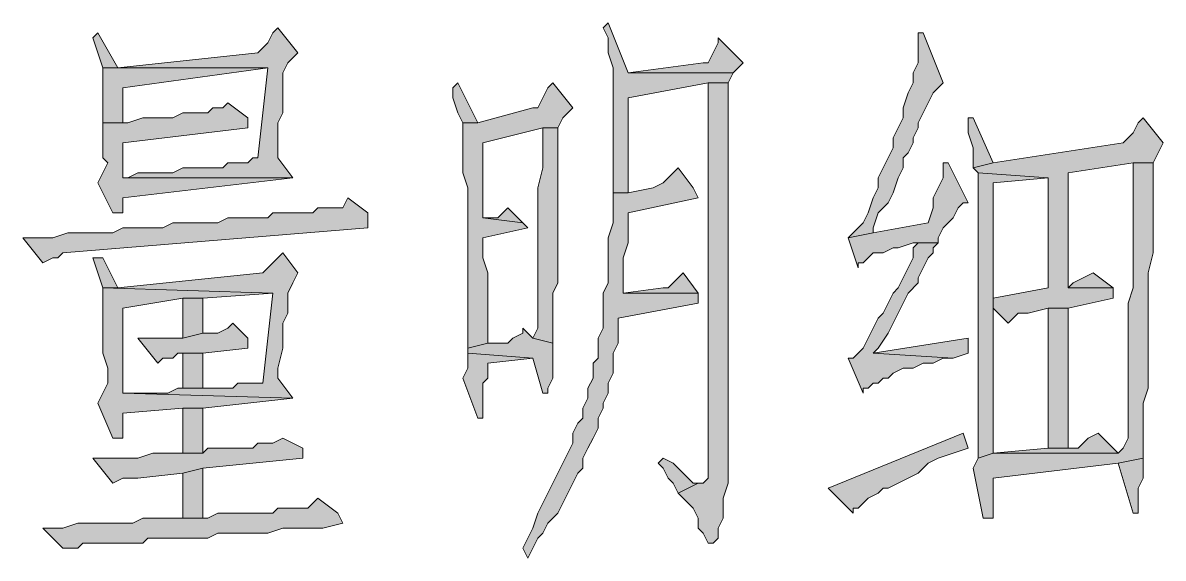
# Model space of a CAD drawing. Header units: millimetres. Extents: x 24 to 410, y 10 to 282.
# Drawn here: x 303.28 to 312.93, y 175.64 to 180.17 of the extents above; entities that cross this region are included whole.
import ezdxf

# ---------------------------------------------------------------- set-up
doc = ezdxf.new("R2010")
doc.units = ezdxf.units.MM

msp = doc.modelspace()

# ---------------------------------------------------------------- hatches: boundary and pattern name
h = msp.add_hatch(color=7)
h.dxf.hatch_style = 2
h.paths.add_polyline_path([(305.435, 180.128333), (305.392667, 180.086), (305.350333, 180.001333), (305.308, 179.959), (305.265667, 179.916667), (304.080333, 179.789667), (303.953333, 179.789667), (305.350333, 179.789667), (305.265667, 179.027667), (305.223333, 179.027667), (305.181, 178.985333), (305.011667, 178.985333), (304.969333, 178.943), (304.630667, 178.943), (304.546, 178.900667), (304.249667, 178.900667), (304.165, 178.858333), (304.122667, 178.858333), (305.562, 178.858333), (305.435, 179.027667), (305.435, 179.324), (305.477333, 179.408667), (305.477333, 179.747333), (305.519667, 179.832), (305.604333, 179.916667)])
h = msp.add_hatch(color=7)
h.dxf.hatch_style = 2
h.paths.add_polyline_path([(308.229, 180.170667), (308.186667, 180.128333), (308.229, 180.043667), (308.229, 179.916667), (308.271333, 179.789667), (308.271333, 178.731333), (308.398333, 178.731333), (308.398333, 179.535667), (309.075667, 179.662667), (309.245, 179.662667), (309.287333, 179.747333), (308.398333, 179.747333)])
h = msp.add_hatch(color=7)
h.dxf.hatch_style = 2
h.paths.add_polyline_path([(303.911, 180.086), (303.868667, 180.043667), (303.911, 179.916667), (303.953333, 179.789667), (304.080333, 179.789667)])
h = msp.add_hatch(color=7)
h.dxf.hatch_style = 2
h.paths.add_polyline_path([(309.160333, 180.043667), (309.160333, 180.001333), (309.118, 179.916667), (309.075667, 179.832), (309.033333, 179.832), (308.398333, 179.747333), (309.287333, 179.747333), (309.372, 179.832)])
h = msp.add_hatch(color=7)
h.dxf.hatch_style = 2
h.paths.add_polyline_path([(310.896, 180.086), (310.853667, 180.086), (310.853667, 180.001333), (310.853667, 179.832), (310.811333, 179.747333), (310.811333, 179.662667), (310.769, 179.578), (310.726667, 179.451), (310.726667, 179.366333), (310.684333, 179.281667), (310.642, 179.197), (310.642, 179.112333), (310.599667, 179.027667), (310.557333, 178.943), (310.515, 178.858333), (310.515, 178.773667), (310.472667, 178.689), (310.430333, 178.562), (310.388, 178.477333), (310.345667, 178.435), (310.303333, 178.392667), (310.261, 178.350333), (310.472667, 178.392667), (310.472667, 178.435), (310.515, 178.562), (310.599667, 178.646667), (310.642, 178.731333), (310.684333, 178.858333), (310.726667, 178.943), (310.726667, 179.027667), (310.769, 179.07), (310.811333, 179.154667), (310.811333, 179.197), (310.853667, 179.281667), (310.853667, 179.324), (310.896, 179.408667), (310.938333, 179.493333), (310.980667, 179.578), (311.023, 179.620333), (311.065333, 179.662667)])
h = msp.add_hatch(color=7)
h.dxf.hatch_style = 2
h.paths.add_polyline_path([(303.953333, 179.789667), (303.953333, 179.324), (304.122667, 179.324), (304.122667, 179.620333), (305.350333, 179.789667)])
h = msp.add_hatch(color=7)
h.dxf.hatch_style = 2
h.paths.add_polyline_path([(306.959, 179.662667), (306.916667, 179.620333), (306.916667, 179.535667), (306.959, 179.408667), (307.001333, 179.324), (307.128333, 179.324)])
h = msp.add_hatch(color=7)
h.dxf.hatch_style = 2
h.paths.add_polyline_path([(307.763333, 179.662667), (307.721, 179.620333), (307.678667, 179.535667), (307.636333, 179.451), (307.594, 179.451), (307.128333, 179.324), (307.001333, 179.324), (307.001333, 179.239333), (307.001333, 178.900667), (307.043667, 178.773667), (307.043667, 177.588333), (307.043667, 177.503667), (307.043667, 177.419), (307.213, 177.461333), (307.213, 178.054), (307.170667, 178.181), (307.170667, 178.350333), (307.551667, 178.435), (307.509333, 178.477333), (307.170667, 178.519667), (307.170667, 179.154667), (307.678667, 179.281667), (307.805667, 179.281667), (307.848, 179.366333), (307.932667, 179.451)])
h = msp.add_hatch(color=7)
h.dxf.hatch_style = 2
h.paths.add_polyline_path([(309.245, 179.662667), (309.075667, 179.662667), (309.075667, 176.657), (309.075667, 176.318333), (309.033333, 176.276), (308.991, 176.276), (308.821667, 176.191333), (308.906333, 176.106667), (308.948667, 176.064333), (308.991, 175.979667), (308.991, 175.895), (309.033333, 175.852667), (309.075667, 175.768), (309.118, 175.768), (309.160333, 175.810333), (309.160333, 175.895), (309.202667, 175.979667), (309.202667, 176.149), (309.245, 176.276), (309.245, 176.657), (309.245, 176.826333)])
h = msp.add_hatch(color=7)
h.dxf.hatch_style = 2
h.paths.add_polyline_path([(305.011667, 179.493333), (304.969333, 179.451), (304.884667, 179.451), (304.842333, 179.408667), (304.630667, 179.408667), (304.546, 179.366333), (304.292, 179.366333), (304.165, 179.324), (303.953333, 179.324), (303.953333, 179.197), (303.953333, 179.027667), (303.995667, 178.985333), (303.953333, 178.900667), (303.911, 178.816), (304.038, 178.562), (304.122667, 178.562), (304.122667, 178.604333), (304.122667, 178.646667), (304.122667, 178.689), (305.562, 178.858333), (304.122667, 178.858333), (304.122667, 178.943), (304.122667, 179.154667), (305.181, 179.281667), (305.181, 179.366333)])
h = msp.add_hatch(color=7)
h.dxf.hatch_style = 2
h.paths.add_polyline_path([(311.319333, 179.366333), (311.277, 179.366333), (311.277, 179.239333), (311.319333, 179.112333), (311.319333, 178.943), (311.488667, 178.985333)])
h = msp.add_hatch(color=7)
h.dxf.hatch_style = 2
h.paths.add_polyline_path([(312.758667, 179.366333), (312.716333, 179.324), (312.674, 179.239333), (312.631667, 179.197), (312.589333, 179.154667), (311.488667, 178.985333), (311.319333, 178.943), (311.361667, 178.900667), (311.954333, 178.858333), (311.954333, 177.927), (311.488667, 177.842333), (311.488667, 177.757667), (311.615667, 177.630667), (311.658, 177.673), (311.700333, 177.715333), (311.785, 177.715333), (311.954333, 177.757667), (312.123667, 177.757667), (312.504667, 177.842333), (312.504667, 177.927), (312.123667, 177.927), (312.123667, 178.900667), (312.674, 178.985333), (312.843333, 178.985333), (312.885667, 179.07), (312.928, 179.154667)])
h = msp.add_hatch(color=7)
h.dxf.hatch_style = 2
h.paths.add_polyline_path([(307.805667, 179.281667), (307.678667, 179.281667), (307.678667, 179.112333), (307.678667, 178.943), (307.636333, 178.773667), (307.636333, 177.588333), (307.594, 177.503667), (307.763333, 177.461333), (307.763333, 177.757667), (307.763333, 177.884667), (307.805667, 177.969333)])
h = msp.add_hatch(color=7)
h.dxf.hatch_style = 2
h.paths.add_polyline_path([(311.107667, 178.985333), (311.065333, 178.985333), (311.065333, 178.943), (311.065333, 178.858333), (311.023, 178.773667), (310.980667, 178.689), (310.980667, 178.604333), (310.938333, 178.477333), (310.472667, 178.392667), (310.261, 178.350333), (310.345667, 178.096333), (310.345667, 178.138667), (310.388, 178.138667), (310.430333, 178.181), (310.472667, 178.223333), (310.557333, 178.223333), (310.642, 178.265667), (310.684333, 178.265667), (310.811333, 178.308), (311.023, 178.308), (311.023, 178.350333), (311.065333, 178.435), (311.15, 178.519667), (311.192333, 178.604333), (311.234667, 178.646667), (311.277, 178.646667)])
h = msp.add_hatch(color=7)
h.dxf.hatch_style = 2
h.paths.add_polyline_path([(312.843333, 178.985333), (312.674, 178.985333), (312.674, 178.858333), (312.674, 177.927), (312.631667, 177.8), (312.631667, 176.741667), (312.631667, 176.657), (312.589333, 176.572333), (312.547, 176.53), (311.488667, 176.53), (311.361667, 176.487667), (311.319333, 176.403), (311.404, 175.979667), (311.488667, 175.979667), (311.488667, 176.318333), (312.547, 176.445333), (312.758667, 176.487667), (312.758667, 176.953333), (312.801, 177.080333), (312.801, 178.054), (312.843333, 178.223333)])
h = msp.add_hatch(color=7)
h.dxf.hatch_style = 2
h.paths.add_polyline_path([(308.821667, 178.943), (308.779333, 178.900667), (308.737, 178.858333), (308.694667, 178.816), (308.61, 178.773667), (308.398333, 178.731333), (308.271333, 178.731333), (308.271333, 178.646667), (308.271333, 178.477333), (308.229, 178.350333), (308.229, 177.969333), (308.186667, 177.884667), (308.186667, 177.588333), (308.144333, 177.503667), (308.144333, 177.334333), (308.102, 177.292), (308.102, 177.165), (308.059667, 177.080333), (308.059667, 176.995667), (308.017333, 176.911), (308.017333, 176.826333), (307.975, 176.784), (307.932667, 176.699333), (307.932667, 176.614667), (307.890333, 176.53), (307.848, 176.445333), (307.805667, 176.360667), (307.763333, 176.276), (307.721, 176.191333), (307.678667, 176.106667), (307.636333, 176.022), (307.594, 175.895), (307.551667, 175.810333), (307.509333, 175.725667), (307.551667, 175.641), (307.594, 175.725667), (307.636333, 175.810333), (307.678667, 175.852667), (307.721, 175.937333), (307.805667, 176.022), (307.848, 176.106667), (307.890333, 176.191333), (307.932667, 176.276), (307.975, 176.360667), (308.017333, 176.403), (308.017333, 176.487667), (308.059667, 176.572333), (308.102, 176.657), (308.144333, 176.741667), (308.144333, 176.826333), (308.186667, 176.911), (308.186667, 176.953333), (308.229, 177.038), (308.229, 177.122667), (308.271333, 177.207333), (308.271333, 177.376667), (308.313667, 177.461333), (308.313667, 177.673), (308.991, 177.8), (308.991, 177.884667), (308.356, 177.884667), (308.356, 178.181), (308.398333, 178.308), (308.398333, 178.562), (308.991, 178.689), (308.948667, 178.773667)])
h = msp.add_hatch(color=7)
h.dxf.hatch_style = 2
h.paths.add_polyline_path([(311.361667, 178.900667), (311.361667, 176.487667), (311.488667, 176.53), (311.488667, 178.816), (311.954333, 178.858333)])
h = msp.add_hatch(color=7)
h.dxf.hatch_style = 2
h.paths.add_polyline_path([(306.027667, 178.689), (305.985333, 178.604333), (305.773667, 178.604333), (305.731333, 178.562), (305.392667, 178.562), (305.350333, 178.519667), (305.054, 178.519667), (305.011667, 178.519667), (304.927, 178.477333), (304.546, 178.477333), (304.461333, 178.435), (304.122667, 178.435), (304.038, 178.392667), (303.657, 178.392667), (303.53, 178.350333), (303.276, 178.350333), (303.445333, 178.138667), (303.53, 178.181), (303.572333, 178.181), (303.614667, 178.223333), (306.197, 178.435), (306.197, 178.562)])
h = msp.add_hatch(color=7)
h.dxf.hatch_style = 2
h.paths.add_polyline_path([(307.382333, 178.604333), (307.34, 178.562), (307.297667, 178.519667), (307.170667, 178.519667), (307.509333, 178.477333)])
h = msp.add_hatch(color=7)
h.dxf.hatch_style = 2
h.paths.add_polyline_path([(311.023, 178.308), (310.853667, 178.308), (310.811333, 178.265667), (310.811333, 178.181), (310.769, 178.096333), (310.726667, 178.011667), (310.684333, 177.927), (310.642, 177.884667), (310.599667, 177.8), (310.557333, 177.715333), (310.515, 177.673), (310.472667, 177.588333), (310.430333, 177.503667), (310.388, 177.419), (310.345667, 177.376667), (310.303333, 177.334333), (310.261, 177.334333), (310.388, 177.038), (310.388, 177.080333), (310.430333, 177.080333), (310.472667, 177.122667), (310.515, 177.122667), (310.557333, 177.165), (310.599667, 177.165), (310.642, 177.207333), (310.726667, 177.249667), (310.811333, 177.249667), (310.896, 177.292), (310.980667, 177.292), (311.065333, 177.334333), (311.15, 177.334333), (310.472667, 177.376667), (310.515, 177.419), (310.599667, 177.546), (310.642, 177.630667), (310.684333, 177.715333), (310.726667, 177.8), (310.769, 177.884667), (310.853667, 177.969333), (310.853667, 178.011667), (310.896, 178.096333), (310.938333, 178.181), (310.980667, 178.223333), (310.980667, 178.265667)])
h = msp.add_hatch(color=7)
h.dxf.hatch_style = 2
h.paths.add_polyline_path([(303.953333, 178.181), (303.868667, 178.181), (303.911, 178.054), (303.953333, 177.927), (304.080333, 177.927)])
h = msp.add_hatch(color=7)
h.dxf.hatch_style = 2
h.paths.add_polyline_path([(305.477333, 178.223333), (305.435, 178.181), (305.392667, 178.138667), (305.350333, 178.096333), (305.308, 178.054), (304.080333, 177.927), (303.953333, 177.927), (305.392667, 177.884667), (305.308, 177.122667), (305.096333, 177.122667), (305.054, 177.080333), (304.588333, 177.080333), (304.503667, 177.038), (304.292, 177.038), (304.165, 177.038), (304.122667, 177.038), (305.562, 176.995667), (305.435, 177.165), (305.435, 177.249667), (305.477333, 177.419), (305.477333, 177.630667), (305.519667, 177.715333), (305.519667, 177.884667), (305.562, 177.969333), (305.604333, 178.054)])
h = msp.add_hatch(color=7)
h.dxf.hatch_style = 2
h.paths.add_polyline_path([(308.864, 178.054), (308.779333, 177.969333), (308.737, 177.927), (308.694667, 177.927), (308.356, 177.884667), (308.991, 177.884667)])
h = msp.add_hatch(color=7)
h.dxf.hatch_style = 2
h.paths.add_polyline_path([(312.335333, 178.054), (312.250667, 178.011667), (312.166, 177.969333), (312.123667, 177.927), (312.504667, 177.927)])
h = msp.add_hatch(color=7)
h.dxf.hatch_style = 2
h.paths.add_polyline_path([(303.953333, 177.927), (303.953333, 177.376667), (303.995667, 177.249667), (303.995667, 177.122667), (303.953333, 177.038), (303.911, 176.953333), (304.038, 176.657), (304.122667, 176.657), (304.122667, 176.699333), (304.122667, 176.868667), (304.630667, 176.911), (304.8, 176.911), (305.562, 176.995667), (304.122667, 177.038), (304.122667, 177.207333), (304.122667, 177.334333), (304.122667, 177.757667), (304.630667, 177.842333), (304.8, 177.842333), (305.392667, 177.884667)])
h = msp.add_hatch(color=7)
h.dxf.hatch_style = 2
h.paths.add_polyline_path([(304.8, 177.842333), (304.630667, 177.842333), (304.630667, 177.503667), (304.8, 177.546)])
h = msp.add_hatch(color=7)
h.dxf.hatch_style = 2
h.paths.add_polyline_path([(312.123667, 176.572333), (312.123667, 177.757667), (311.954333, 177.757667), (311.954333, 176.572333)])
h = msp.add_hatch(color=7)
h.dxf.hatch_style = 2
h.paths.add_polyline_path([(305.054, 177.630667), (305.011667, 177.588333), (304.927, 177.546), (304.8, 177.546), (304.630667, 177.503667), (304.249667, 177.503667), (304.419, 177.292), (304.461333, 177.334333), (304.546, 177.334333), (304.588333, 177.376667), (304.8, 177.376667), (305.181, 177.419), (305.181, 177.503667)])
h = msp.add_hatch(color=7)
h.dxf.hatch_style = 2
h.paths.add_polyline_path([(307.509333, 177.588333), (307.509333, 177.546), (307.424667, 177.503667), (307.382333, 177.461333), (307.213, 177.461333), (307.043667, 177.419), (307.043667, 177.376667), (307.594, 177.334333), (307.678667, 177.038), (307.721, 177.038), (307.721, 177.080333), (307.763333, 177.165), (307.763333, 177.461333), (307.594, 177.503667)])
h = msp.add_hatch(color=7)
h.dxf.hatch_style = 2
h.paths.add_polyline_path([(311.277, 177.503667), (310.472667, 177.376667), (311.15, 177.334333), (311.277, 177.376667)])
h = msp.add_hatch(color=7)
h.dxf.hatch_style = 2
h.paths.add_polyline_path([(304.8, 177.080333), (304.8, 177.376667), (304.630667, 177.376667), (304.630667, 177.080333)])
h = msp.add_hatch(color=7)
h.dxf.hatch_style = 2
h.paths.add_polyline_path([(307.043667, 177.376667), (307.043667, 177.249667), (307.001333, 177.165), (307.128333, 176.826333), (307.170667, 176.826333), (307.170667, 176.868667), (307.170667, 177.122667), (307.213, 177.165), (307.213, 177.292), (307.594, 177.334333)])
h = msp.add_hatch(color=7)
h.dxf.hatch_style = 2
h.paths.add_polyline_path([(304.8, 176.53), (304.8, 176.911), (304.630667, 176.911), (304.630667, 176.53)])
h = msp.add_hatch(color=7)
h.dxf.hatch_style = 2
h.paths.add_polyline_path([(305.477333, 176.657), (305.392667, 176.614667), (305.265667, 176.614667), (305.223333, 176.572333), (304.842333, 176.572333), (304.8, 176.53), (304.376667, 176.53), (304.249667, 176.487667), (303.868667, 176.487667), (304.038, 176.276), (304.122667, 176.318333), (304.249667, 176.318333), (304.630667, 176.360667), (304.8, 176.403), (305.646667, 176.487667), (305.646667, 176.572333)])
h = msp.add_hatch(color=7)
h.dxf.hatch_style = 2
h.paths.add_polyline_path([(311.234667, 176.699333), (310.091667, 176.233667), (310.303333, 176.022), (310.303333, 176.064333), (310.345667, 176.064333), (310.388, 176.106667), (310.430333, 176.149), (310.515, 176.191333), (310.557333, 176.233667), (310.599667, 176.233667), (310.684333, 176.276), (310.769, 176.318333), (310.853667, 176.360667), (310.938333, 176.445333), (311.023, 176.487667), (311.15, 176.53), (311.277, 176.572333)])
h = msp.add_hatch(color=7)
h.dxf.hatch_style = 2
h.paths.add_polyline_path([(312.377667, 176.699333), (312.293, 176.657), (312.250667, 176.614667), (312.208333, 176.572333), (311.954333, 176.572333), (311.488667, 176.53), (312.547, 176.53)])
h = msp.add_hatch(color=7)
h.dxf.hatch_style = 2
h.paths.add_polyline_path([(308.694667, 176.487667), (308.652333, 176.445333), (308.694667, 176.403), (308.737, 176.318333), (308.779333, 176.276), (308.821667, 176.191333), (308.991, 176.276), (308.948667, 176.276), (308.906333, 176.318333), (308.864, 176.360667), (308.779333, 176.445333)])
h = msp.add_hatch(color=7)
h.dxf.hatch_style = 2
h.paths.add_polyline_path([(312.758667, 176.487667), (312.547, 176.445333), (312.674, 176.022), (312.716333, 176.022), (312.716333, 176.064333), (312.716333, 176.233667), (312.758667, 176.318333)])
h = msp.add_hatch(color=7)
h.dxf.hatch_style = 2
h.paths.add_polyline_path([(304.8, 176.403), (304.630667, 176.360667), (304.630667, 175.979667), (304.8, 175.979667)])
h = msp.add_hatch(color=7)
h.dxf.hatch_style = 2
h.paths.add_polyline_path([(305.773667, 176.149), (305.731333, 176.106667), (305.689, 176.064333), (305.435, 176.064333), (305.392667, 176.022), (304.927, 176.022), (304.842333, 175.979667), (304.630667, 175.979667), (304.588333, 175.979667), (304.292, 175.979667), (304.207333, 175.937333), (303.741667, 175.937333), (303.614667, 175.895), (303.445333, 175.895), (303.614667, 175.725667), (303.741667, 175.725667), (303.784, 175.768), (304.292, 175.768), (304.334333, 175.810333), (304.842333, 175.810333), (304.927, 175.852667), (305.350333, 175.852667), (305.477333, 175.895), (305.816, 175.895), (305.985333, 175.937333), (305.943, 176.022)])

# ---------------------------------------------------------------- linework, layer by layer
at = {"color": 7, "lineweight": 0}
for points in [[(305.435, 180.128333), (305.392667, 180.086), (305.350333, 180.001333), (305.308, 179.959), (305.265667, 179.916667), (304.080333, 179.789667), (303.953333, 179.789667), (305.350333, 179.789667), (305.265667, 179.027667), (305.223333, 179.027667), (305.181, 178.985333), (305.011667, 178.985333), (304.969333, 178.943), (304.630667, 178.943), (304.546, 178.900667), (304.249667, 178.900667), (304.165, 178.858333), (304.122667, 178.858333), (305.562, 178.858333), (305.435, 179.027667), (305.435, 179.324), (305.477333, 179.408667), (305.477333, 179.747333), (305.519667, 179.832), (305.604333, 179.916667)], [(308.229, 180.170667), (308.186667, 180.128333), (308.229, 180.043667), (308.229, 179.916667), (308.271333, 179.789667), (308.271333, 178.731333), (308.398333, 178.731333), (308.398333, 179.535667), (309.075667, 179.662667), (309.245, 179.662667), (309.287333, 179.747333), (308.398333, 179.747333)], [(303.911, 180.086), (303.868667, 180.043667), (303.911, 179.916667), (303.953333, 179.789667), (304.080333, 179.789667)], [(309.160333, 180.043667), (309.160333, 180.001333), (309.118, 179.916667), (309.075667, 179.832), (309.033333, 179.832), (308.398333, 179.747333), (309.287333, 179.747333), (309.372, 179.832)], [(310.896, 180.086), (310.853667, 180.086), (310.853667, 180.001333), (310.853667, 179.832), (310.811333, 179.747333), (310.811333, 179.662667), (310.769, 179.578), (310.726667, 179.451), (310.726667, 179.366333), (310.684333, 179.281667), (310.642, 179.197), (310.642, 179.112333), (310.599667, 179.027667), (310.557333, 178.943), (310.515, 178.858333), (310.515, 178.773667), (310.472667, 178.689), (310.430333, 178.562), (310.388, 178.477333), (310.345667, 178.435), (310.303333, 178.392667), (310.261, 178.350333), (310.472667, 178.392667), (310.472667, 178.435), (310.515, 178.562), (310.599667, 178.646667), (310.642, 178.731333), (310.684333, 178.858333), (310.726667, 178.943), (310.726667, 179.027667), (310.769, 179.07), (310.811333, 179.154667), (310.811333, 179.197), (310.853667, 179.281667), (310.853667, 179.324), (310.896, 179.408667), (310.938333, 179.493333), (310.980667, 179.578), (311.023, 179.620333), (311.065333, 179.662667)], [(303.953333, 179.789667), (303.953333, 179.324), (304.122667, 179.324), (304.122667, 179.620333), (305.350333, 179.789667)], [(306.959, 179.662667), (306.916667, 179.620333), (306.916667, 179.535667), (306.959, 179.408667), (307.001333, 179.324), (307.128333, 179.324)], [(307.763333, 179.662667), (307.721, 179.620333), (307.678667, 179.535667), (307.636333, 179.451), (307.594, 179.451), (307.128333, 179.324), (307.001333, 179.324), (307.001333, 179.239333), (307.001333, 178.900667), (307.043667, 178.773667), (307.043667, 177.588333), (307.043667, 177.503667), (307.043667, 177.419), (307.213, 177.461333), (307.213, 178.054), (307.170667, 178.181), (307.170667, 178.350333), (307.551667, 178.435), (307.509333, 178.477333), (307.170667, 178.519667), (307.170667, 179.154667), (307.678667, 179.281667), (307.805667, 179.281667), (307.848, 179.366333), (307.932667, 179.451)], [(309.245, 179.662667), (309.075667, 179.662667), (309.075667, 176.657), (309.075667, 176.318333), (309.033333, 176.276), (308.991, 176.276), (308.821667, 176.191333), (308.906333, 176.106667), (308.948667, 176.064333), (308.991, 175.979667), (308.991, 175.895), (309.033333, 175.852667), (309.075667, 175.768), (309.118, 175.768), (309.160333, 175.810333), (309.160333, 175.895), (309.202667, 175.979667), (309.202667, 176.149), (309.245, 176.276), (309.245, 176.657), (309.245, 176.826333)], [(305.011667, 179.493333), (304.969333, 179.451), (304.884667, 179.451), (304.842333, 179.408667), (304.630667, 179.408667), (304.546, 179.366333), (304.292, 179.366333), (304.165, 179.324), (303.953333, 179.324), (303.953333, 179.197), (303.953333, 179.027667), (303.995667, 178.985333), (303.953333, 178.900667), (303.911, 178.816), (304.038, 178.562), (304.122667, 178.562), (304.122667, 178.604333), (304.122667, 178.646667), (304.122667, 178.689), (305.562, 178.858333), (304.122667, 178.858333), (304.122667, 178.943), (304.122667, 179.154667), (305.181, 179.281667), (305.181, 179.366333)], [(311.319333, 179.366333), (311.277, 179.366333), (311.277, 179.239333), (311.319333, 179.112333), (311.319333, 178.943), (311.488667, 178.985333)], [(312.758667, 179.366333), (312.716333, 179.324), (312.674, 179.239333), (312.631667, 179.197), (312.589333, 179.154667), (311.488667, 178.985333), (311.319333, 178.943), (311.361667, 178.900667), (311.954333, 178.858333), (311.954333, 177.927), (311.488667, 177.842333), (311.488667, 177.757667), (311.615667, 177.630667), (311.658, 177.673), (311.700333, 177.715333), (311.785, 177.715333), (311.954333, 177.757667), (312.123667, 177.757667), (312.504667, 177.842333), (312.504667, 177.927), (312.123667, 177.927), (312.123667, 178.900667), (312.674, 178.985333), (312.843333, 178.985333), (312.885667, 179.07), (312.928, 179.154667)], [(307.805667, 179.281667), (307.678667, 179.281667), (307.678667, 179.112333), (307.678667, 178.943), (307.636333, 178.773667), (307.636333, 177.588333), (307.594, 177.503667), (307.763333, 177.461333), (307.763333, 177.757667), (307.763333, 177.884667), (307.805667, 177.969333)], [(311.107667, 178.985333), (311.065333, 178.985333), (311.065333, 178.943), (311.065333, 178.858333), (311.023, 178.773667), (310.980667, 178.689), (310.980667, 178.604333), (310.938333, 178.477333), (310.472667, 178.392667), (310.261, 178.350333), (310.345667, 178.096333), (310.345667, 178.138667), (310.388, 178.138667), (310.430333, 178.181), (310.472667, 178.223333), (310.557333, 178.223333), (310.642, 178.265667), (310.684333, 178.265667), (310.811333, 178.308), (311.023, 178.308), (311.023, 178.350333), (311.065333, 178.435), (311.15, 178.519667), (311.192333, 178.604333), (311.234667, 178.646667), (311.277, 178.646667)], [(312.843333, 178.985333), (312.674, 178.985333), (312.674, 178.858333), (312.674, 177.927), (312.631667, 177.8), (312.631667, 176.741667), (312.631667, 176.657), (312.589333, 176.572333), (312.547, 176.53), (311.488667, 176.53), (311.361667, 176.487667), (311.319333, 176.403), (311.404, 175.979667), (311.488667, 175.979667), (311.488667, 176.318333), (312.547, 176.445333), (312.758667, 176.487667), (312.758667, 176.953333), (312.801, 177.080333), (312.801, 178.054), (312.843333, 178.223333)], [(308.821667, 178.943), (308.779333, 178.900667), (308.737, 178.858333), (308.694667, 178.816), (308.61, 178.773667), (308.398333, 178.731333), (308.271333, 178.731333), (308.271333, 178.646667), (308.271333, 178.477333), (308.229, 178.350333), (308.229, 177.969333), (308.186667, 177.884667), (308.186667, 177.588333), (308.144333, 177.503667), (308.144333, 177.334333), (308.102, 177.292), (308.102, 177.165), (308.059667, 177.080333), (308.059667, 176.995667), (308.017333, 176.911), (308.017333, 176.826333), (307.975, 176.784), (307.932667, 176.699333), (307.932667, 176.614667), (307.890333, 176.53), (307.848, 176.445333), (307.805667, 176.360667), (307.763333, 176.276), (307.721, 176.191333), (307.678667, 176.106667), (307.636333, 176.022), (307.594, 175.895), (307.551667, 175.810333), (307.509333, 175.725667), (307.551667, 175.641), (307.594, 175.725667), (307.636333, 175.810333), (307.678667, 175.852667), (307.721, 175.937333), (307.805667, 176.022), (307.848, 176.106667), (307.890333, 176.191333), (307.932667, 176.276), (307.975, 176.360667), (308.017333, 176.403), (308.017333, 176.487667), (308.059667, 176.572333), (308.102, 176.657), (308.144333, 176.741667), (308.144333, 176.826333), (308.186667, 176.911), (308.186667, 176.953333), (308.229, 177.038), (308.229, 177.122667), (308.271333, 177.207333), (308.271333, 177.376667), (308.313667, 177.461333), (308.313667, 177.673), (308.991, 177.8), (308.991, 177.884667), (308.356, 177.884667), (308.356, 178.181), (308.398333, 178.308), (308.398333, 178.562), (308.991, 178.689), (308.948667, 178.773667)], [(311.361667, 178.900667), (311.361667, 176.487667), (311.488667, 176.53), (311.488667, 178.816), (311.954333, 178.858333)], [(306.027667, 178.689), (305.985333, 178.604333), (305.773667, 178.604333), (305.731333, 178.562), (305.392667, 178.562), (305.350333, 178.519667), (305.054, 178.519667), (305.011667, 178.519667), (304.927, 178.477333), (304.546, 178.477333), (304.461333, 178.435), (304.122667, 178.435), (304.038, 178.392667), (303.657, 178.392667), (303.53, 178.350333), (303.276, 178.350333), (303.445333, 178.138667), (303.53, 178.181), (303.572333, 178.181), (303.614667, 178.223333), (306.197, 178.435), (306.197, 178.562)], [(307.382333, 178.604333), (307.34, 178.562), (307.297667, 178.519667), (307.170667, 178.519667), (307.509333, 178.477333)], [(311.023, 178.308), (310.853667, 178.308), (310.811333, 178.265667), (310.811333, 178.181), (310.769, 178.096333), (310.726667, 178.011667), (310.684333, 177.927), (310.642, 177.884667), (310.599667, 177.8), (310.557333, 177.715333), (310.515, 177.673), (310.472667, 177.588333), (310.430333, 177.503667), (310.388, 177.419), (310.345667, 177.376667), (310.303333, 177.334333), (310.261, 177.334333), (310.388, 177.038), (310.388, 177.080333), (310.430333, 177.080333), (310.472667, 177.122667), (310.515, 177.122667), (310.557333, 177.165), (310.599667, 177.165), (310.642, 177.207333), (310.726667, 177.249667), (310.811333, 177.249667), (310.896, 177.292), (310.980667, 177.292), (311.065333, 177.334333), (311.15, 177.334333), (310.472667, 177.376667), (310.515, 177.419), (310.599667, 177.546), (310.642, 177.630667), (310.684333, 177.715333), (310.726667, 177.8), (310.769, 177.884667), (310.853667, 177.969333), (310.853667, 178.011667), (310.896, 178.096333), (310.938333, 178.181), (310.980667, 178.223333), (310.980667, 178.265667)], [(303.953333, 178.181), (303.868667, 178.181), (303.911, 178.054), (303.953333, 177.927), (304.080333, 177.927)], [(305.477333, 178.223333), (305.435, 178.181), (305.392667, 178.138667), (305.350333, 178.096333), (305.308, 178.054), (304.080333, 177.927), (303.953333, 177.927), (305.392667, 177.884667), (305.308, 177.122667), (305.096333, 177.122667), (305.054, 177.080333), (304.588333, 177.080333), (304.503667, 177.038), (304.292, 177.038), (304.165, 177.038), (304.122667, 177.038), (305.562, 176.995667), (305.435, 177.165), (305.435, 177.249667), (305.477333, 177.419), (305.477333, 177.630667), (305.519667, 177.715333), (305.519667, 177.884667), (305.562, 177.969333), (305.604333, 178.054)], [(308.864, 178.054), (308.779333, 177.969333), (308.737, 177.927), (308.694667, 177.927), (308.356, 177.884667), (308.991, 177.884667)], [(312.335333, 178.054), (312.250667, 178.011667), (312.166, 177.969333), (312.123667, 177.927), (312.504667, 177.927)], [(303.953333, 177.927), (303.953333, 177.376667), (303.995667, 177.249667), (303.995667, 177.122667), (303.953333, 177.038), (303.911, 176.953333), (304.038, 176.657), (304.122667, 176.657), (304.122667, 176.699333), (304.122667, 176.868667), (304.630667, 176.911), (304.8, 176.911), (305.562, 176.995667), (304.122667, 177.038), (304.122667, 177.207333), (304.122667, 177.334333), (304.122667, 177.757667), (304.630667, 177.842333), (304.8, 177.842333), (305.392667, 177.884667)], [(304.8, 177.842333), (304.630667, 177.842333), (304.630667, 177.503667), (304.8, 177.546)], [(312.123667, 176.572333), (312.123667, 177.757667), (311.954333, 177.757667), (311.954333, 176.572333)], [(305.054, 177.630667), (305.011667, 177.588333), (304.927, 177.546), (304.8, 177.546), (304.630667, 177.503667), (304.249667, 177.503667), (304.419, 177.292), (304.461333, 177.334333), (304.546, 177.334333), (304.588333, 177.376667), (304.8, 177.376667), (305.181, 177.419), (305.181, 177.503667)], [(307.509333, 177.588333), (307.509333, 177.546), (307.424667, 177.503667), (307.382333, 177.461333), (307.213, 177.461333), (307.043667, 177.419), (307.043667, 177.376667), (307.594, 177.334333), (307.678667, 177.038), (307.721, 177.038), (307.721, 177.080333), (307.763333, 177.165), (307.763333, 177.461333), (307.594, 177.503667)], [(311.277, 177.503667), (310.472667, 177.376667), (311.15, 177.334333), (311.277, 177.376667)], [(304.8, 177.080333), (304.8, 177.376667), (304.630667, 177.376667), (304.630667, 177.080333)], [(307.043667, 177.376667), (307.043667, 177.249667), (307.001333, 177.165), (307.128333, 176.826333), (307.170667, 176.826333), (307.170667, 176.868667), (307.170667, 177.122667), (307.213, 177.165), (307.213, 177.292), (307.594, 177.334333)], [(304.8, 176.53), (304.8, 176.911), (304.630667, 176.911), (304.630667, 176.53)], [(305.477333, 176.657), (305.392667, 176.614667), (305.265667, 176.614667), (305.223333, 176.572333), (304.842333, 176.572333), (304.8, 176.53), (304.376667, 176.53), (304.249667, 176.487667), (303.868667, 176.487667), (304.038, 176.276), (304.122667, 176.318333), (304.249667, 176.318333), (304.630667, 176.360667), (304.8, 176.403), (305.646667, 176.487667), (305.646667, 176.572333)], [(311.234667, 176.699333), (310.091667, 176.233667), (310.303333, 176.022), (310.303333, 176.064333), (310.345667, 176.064333), (310.388, 176.106667), (310.430333, 176.149), (310.515, 176.191333), (310.557333, 176.233667), (310.599667, 176.233667), (310.684333, 176.276), (310.769, 176.318333), (310.853667, 176.360667), (310.938333, 176.445333), (311.023, 176.487667), (311.15, 176.53), (311.277, 176.572333)], [(312.377667, 176.699333), (312.293, 176.657), (312.250667, 176.614667), (312.208333, 176.572333), (311.954333, 176.572333), (311.488667, 176.53), (312.547, 176.53)], [(308.694667, 176.487667), (308.652333, 176.445333), (308.694667, 176.403), (308.737, 176.318333), (308.779333, 176.276), (308.821667, 176.191333), (308.991, 176.276), (308.948667, 176.276), (308.906333, 176.318333), (308.864, 176.360667), (308.779333, 176.445333)], [(312.758667, 176.487667), (312.547, 176.445333), (312.674, 176.022), (312.716333, 176.022), (312.716333, 176.064333), (312.716333, 176.233667), (312.758667, 176.318333)], [(304.8, 176.403), (304.630667, 176.360667), (304.630667, 175.979667), (304.8, 175.979667)], [(305.773667, 176.149), (305.731333, 176.106667), (305.689, 176.064333), (305.435, 176.064333), (305.392667, 176.022), (304.927, 176.022), (304.842333, 175.979667), (304.630667, 175.979667), (304.588333, 175.979667), (304.292, 175.979667), (304.207333, 175.937333), (303.741667, 175.937333), (303.614667, 175.895), (303.445333, 175.895), (303.614667, 175.725667), (303.741667, 175.725667), (303.784, 175.768), (304.292, 175.768), (304.334333, 175.810333), (304.842333, 175.810333), (304.927, 175.852667), (305.350333, 175.852667), (305.477333, 175.895), (305.816, 175.895), (305.985333, 175.937333), (305.943, 176.022)]]:
    msp.add_lwpolyline(points, close=True, dxfattribs=at)

doc.saveas('drawing.dxf')
